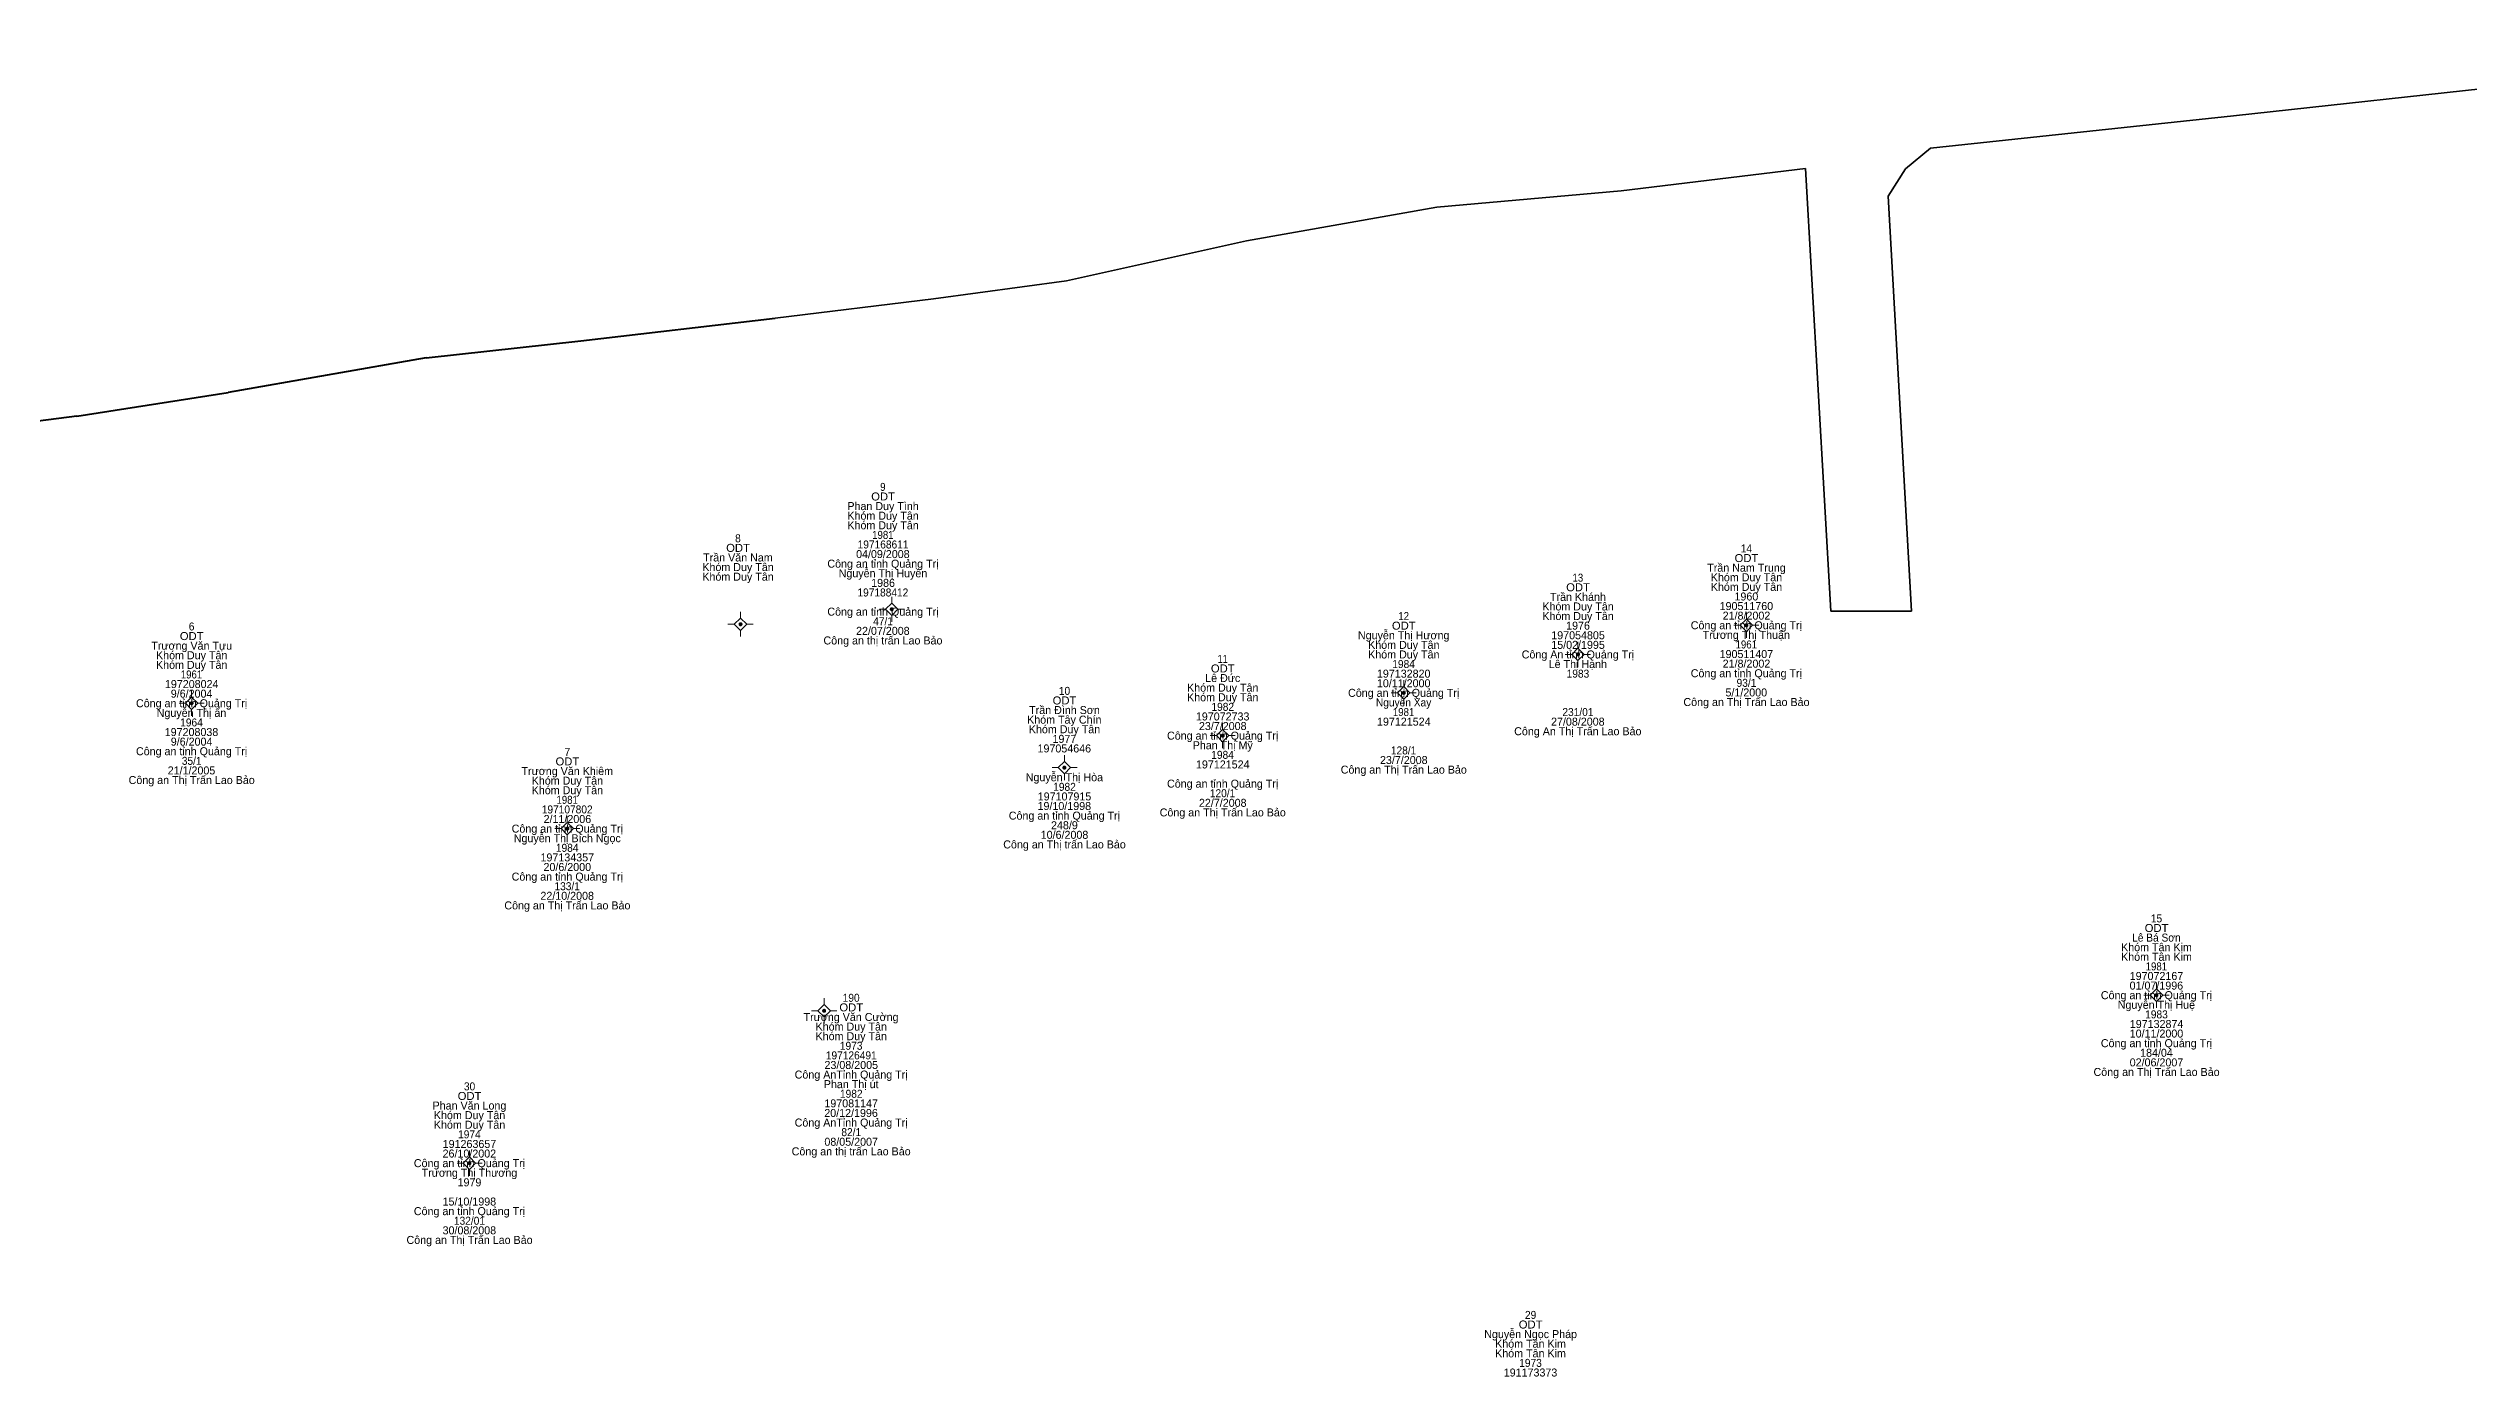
# Model space of a CAD drawing. Header units: metres. Extents: x 535914 to 536552, y 1836422 to 1837028.
# Drawn here: x 536138.5 to 536259.5, y 1836961.7 to 1837028.1 of the extents above; entities that cross this region are included whole.
import ezdxf
from ezdxf.enums import TextEntityAlignment as Align

# ---------------------------------------------------------------- set-up
doc = ezdxf.new("R2010")
doc.units = ezdxf.units.M
doc.header["$LTSCALE"] = 0.16
doc.linetypes.add('MEDIUM_DASHED', pattern=[4.5, 3, -1.5])
for name, color, linetype, lineweight in [('11', 7, 'MEDIUM_DASHED', 13), ('15', 7, 'Continuous', 13), ('54', 7, 'Continuous', 35)]:
    doc.layers.add(name, color=color, linetype=linetype, lineweight=lineweight)

msp = doc.modelspace()

# ---------------------------------------------------------------- hatches: boundary and pattern name
at = {"layer": '11'}
for points in [[(536173.1849, 1836999.34, 1), (536173.0349, 1836999.34, 1)], [(536180.7449, 1837000.09, 1), (536180.5949, 1837000.09, 1)], [(536223.4649, 1836999.29, 1), (536223.3149, 1836999.29, 1)], [(536215.0449, 1836997.83, 1), (536214.8949, 1836997.83, 1)], [(536145.7449, 1836995.39, 1), (536145.5949, 1836995.39, 1)], [(536206.3349, 1836995.91, 1), (536206.1849, 1836995.91, 1)], [(536197.2849, 1836993.77, 1), (536197.1349, 1836993.77, 1)], [(536189.3749, 1836992.17, 1), (536189.2249, 1836992.17, 1)], [(536164.5249, 1836989.12, 1), (536164.3749, 1836989.12, 1)], [(536177.3649, 1836980.01, 1), (536177.2149, 1836980.01, 1)], [(536243.9649, 1836980.79, 1), (536243.8149, 1836980.79, 1)], [(536159.6349, 1836972.39, 1), (536159.4849, 1836972.39, 1)]]:
    msp.add_hatch(color=256, dxfattribs=at).paths.add_polyline_path(points)

# ---------------------------------------------------------------- linework, layer by layer
for p, q in [((536180.67, 1837000.72), (536180.67, 1837000.4)), ((536172.8, 1836999.34), (536172.48, 1836999.34)), ((536173.11, 1836999.96), (536173.11, 1836999.65)), ((536173.74, 1836999.34), (536173.42, 1836999.34)), ((536180.36, 1837000.09), (536180.05, 1837000.09)), ((536180.67, 1836999.78), (536180.67, 1836999.46)), ((536181.3, 1837000.09), (536180.98, 1837000.09)), ((536223.08, 1836999.29), (536222.76, 1836999.29)), ((536223.39, 1836999.92), (536223.39, 1836999.6)), ((536224.02, 1836999.29), (536223.7, 1836999.29)), ((536173.11, 1836999.03), (536173.11, 1836998.72)), ((536214.66, 1836997.83), (536214.34, 1836997.83)), ((536214.97, 1836998.46), (536214.97, 1836998.14)), ((536215.6, 1836997.83), (536215.28, 1836997.83)), ((536223.39, 1836998.98), (536223.39, 1836998.66)), ((536214.97, 1836997.52), (536214.97, 1836997.2)), ((536145.67, 1836996.02), (536145.67, 1836995.7)), ((536205.95, 1836995.91), (536205.64, 1836995.91)), ((536206.26, 1836996.54), (536206.26, 1836996.22)), ((536206.26, 1836995.6), (536206.26, 1836995.28)), ((536206.88, 1836995.91), (536206.57, 1836995.91)), ((536145.36, 1836995.39), (536145.05, 1836995.39)), ((536145.67, 1836995.08), (536145.67, 1836994.76)), ((536146.3, 1836995.39), (536145.98, 1836995.39)), ((536197.21, 1836994.4), (536197.21, 1836994.08)), ((536196.9, 1836993.77), (536196.58, 1836993.77)), ((536197.21, 1836993.46), (536197.21, 1836993.14)), ((536197.84, 1836993.77), (536197.52, 1836993.77)), ((536188.99, 1836992.17), (536188.68, 1836992.17)), ((536189.3, 1836992.8), (536189.3, 1836992.48)), ((536189.3, 1836991.86), (536189.3, 1836991.54)), ((536189.93, 1836992.17), (536189.61, 1836992.17)), ((536164.45, 1836989.74), (536164.45, 1836989.43)), ((536164.14, 1836989.12), (536163.82, 1836989.12)), ((536164.45, 1836988.81), (536164.45, 1836988.5)), ((536165.07, 1836989.12), (536164.76, 1836989.12)), ((536243.89, 1836981.42), (536243.89, 1836981.1)), ((536176.98, 1836980.01), (536176.66, 1836980.01)), ((536177.29, 1836980.64), (536177.29, 1836980.32)), ((536177.29, 1836979.7), (536177.29, 1836979.38)), ((536177.92, 1836980.01), (536177.6, 1836980.01)), ((536243.58, 1836980.79), (536243.26, 1836980.79)), ((536243.89, 1836980.48), (536243.89, 1836980.16)), ((536244.52, 1836980.79), (536244.2, 1836980.79)), ((536159.56, 1836973.02), (536159.56, 1836972.7)), ((536159.25, 1836972.39), (536158.94, 1836972.39)), ((536159.56, 1836972.08), (536159.56, 1836971.76)), ((536160.19, 1836972.39), (536159.87, 1836972.39))]:
    msp.add_line(p, q, dxfattribs=at)
for points in [[(536180.67, 1837000.4), (536180.36, 1837000.09), (536180.67, 1836999.78), (536180.98, 1837000.09)], [(536173.11, 1836999.65), (536172.8, 1836999.34), (536173.11, 1836999.03), (536173.42, 1836999.34)], [(536223.39, 1836999.6), (536223.08, 1836999.29), (536223.39, 1836998.98), (536223.7, 1836999.29)], [(536214.97, 1836998.14), (536214.66, 1836997.83), (536214.97, 1836997.52), (536215.28, 1836997.83)], [(536145.67, 1836995.7), (536145.36, 1836995.39), (536145.67, 1836995.08), (536145.98, 1836995.39)], [(536206.26, 1836996.22), (536205.95, 1836995.91), (536206.26, 1836995.6), (536206.57, 1836995.91)], [(536197.21, 1836994.08), (536196.9, 1836993.77), (536197.21, 1836993.46), (536197.52, 1836993.77)], [(536189.3, 1836992.48), (536188.99, 1836992.17), (536189.3, 1836991.86), (536189.61, 1836992.17)], [(536164.45, 1836989.43), (536164.14, 1836989.12), (536164.45, 1836988.81), (536164.76, 1836989.12)], [(536243.89, 1836981.1), (536243.58, 1836980.79), (536243.89, 1836980.48), (536244.2, 1836980.79)], [(536177.29, 1836980.32), (536176.98, 1836980.01), (536177.29, 1836979.7), (536177.6, 1836980.01)], [(536159.56, 1836972.7), (536159.25, 1836972.39), (536159.56, 1836972.08), (536159.87, 1836972.39)]]:
    msp.add_lwpolyline(points, close=True, dxfattribs=at)
for centre in [(536173.1099, 1836999.34), (536180.6699, 1837000.09), (536223.3899, 1836999.29), (536214.9699, 1836997.83), (536145.6699, 1836995.39), (536206.2599, 1836995.91), (536197.2099, 1836993.77), (536189.2999, 1836992.17), (536164.4499, 1836989.12), (536177.2899, 1836980.01), (536243.8899, 1836980.79), (536159.5599, 1836972.39)]:
    msp.add_circle(centre, 0.075, dxfattribs=at)
at = {"layer": '54'}
for p, q in [((536278.65, 1837028.14), (536247.74, 1837024.77)), ((536207.92, 1837020.2), (536217.13, 1837021.02)), ((536198.41, 1837018.51), (536207.92, 1837020.2)), ((536189.4, 1837016.51), (536198.41, 1837018.51)), ((536182.75, 1837015.61), (536189.4, 1837016.51)), ((536174.84, 1837014.64), (536182.75, 1837015.61)), ((536227.61, 1837000), (536231.65, 1837000))]:
    msp.add_line(p, q, dxfattribs=at)
at = {"layer": '54', "lineweight": 40}
for p, q in [((536165.13, 1837013.52), (536174.84, 1837014.64)), ((536157.39, 1837012.66), (536147.5, 1837010.93)), ((536157.39, 1837012.66), (536165.13, 1837013.52)), ((536139.93, 1837009.74), (536147.5, 1837010.93))]:
    msp.add_line(p, q, dxfattribs=at)
at = {"layer": '54'}
for points in [[(536247.74, 1837024.77), (536232.59, 1837023.15), (536231.34, 1837022.11), (536230.48, 1837020.75), (536231.65, 1837000)], [(536217.13, 1837021.02), (536226.34, 1837022.13), (536227.61, 1837000)]]:
    msp.add_lwpolyline(points, dxfattribs=at)
at = {"layer": '54', "lineweight": 40}
msp.add_lwpolyline([(536139.93, 1837009.74), (536124.17, 1837007.71), (536116.02, 1837006.37)], dxfattribs=at)

# ---------------------------------------------------------------- texts
at = {"layer": '15'}
for s, width, p in [('9', 0.9, (536180.225, 1837006.01)), ('ODT', 1.05, (536180.235, 1837005.53)), ('1981', 0.9, (536180.225, 1837003.61)), ('ODT', 1.05, (536172.985, 1837002.96)), ('8', 0.95, (536172.98, 1837003.44)), ('197168611', 0.95, (536180.235, 1837003.13)), ('ODT', 1.05, (536223.395, 1837002.45)), ('14', 0.95, (536223.39, 1837002.93)), ('13', 0.9, (536214.965, 1837001.47)), ('197188412', 0.95, (536180.225, 1837000.73)), ('ODT', 1.05, (536214.975, 1837000.99)), ('6', 0.95, (536145.67, 1836999.03)), ('47/1', 0.95, (536180.235, 1836999.29)), ('ODT', 1.05, (536206.265, 1836999.07)), ('12', 0.9, (536206.26, 1836999.55)), ('ODT', 1.05, (536145.675, 1836998.55)), ('1961', 0.9, (536223.385, 1836998.13)), ('1961', 0.9, (536145.665, 1836996.63)), ('ODT', 1.05, (536197.215, 1836996.93)), ('11', 0.85, (536197.21, 1836997.41)), ('1984', 0.95, (536206.255, 1836997.15)), ('1983', 0.95, (536214.97, 1836996.67)), ('93/1', 0.95, (536223.395, 1836996.21)), ('ODT', 1.05, (536189.305, 1836995.33)), ('10', 0.95, (536189.305, 1836995.81)), ('1982', 0.95, (536197.215, 1836995.01)), ('Nguyễn Xay', 0.95, (536206.255, 1836995.23)), ('1964', 0.95, (536145.665, 1836994.23)), ('1981', 0.9, (536206.255, 1836994.75)), ('231/01', 0.95, (536214.97, 1836994.75)), ('1984', 0.95, (536197.205, 1836992.61)), ('128/1', 0.95, (536206.255, 1836992.83)), ('35/1', 0.95, (536145.675, 1836992.31)), ('ODT', 1.05, (536164.455, 1836992.28)), ('1981', 0.9, (536164.445, 1836990.36)), ('1982', 0.95, (536189.305, 1836991.01)), ('120/1', 0.95, (536197.205, 1836990.69)), ('197107802', 0.95, (536164.445, 1836989.88)), ('1984', 0.95, (536164.445, 1836987.96)), ('133/1', 0.95, (536164.445, 1836986.04)), ('15', 0.95, (536243.89, 1836984.43)), ('Lê Bá Sơn', 0.95, (536243.885, 1836983.47)), ('ODT', 1.05, (536243.895, 1836983.95)), ('1981', 0.9, (536243.885, 1836982.03)), ('ODT', 1.05, (536178.645, 1836979.98)), ('190', 0.95, (536178.64, 1836980.46)), ('1983', 0.95, (536243.89, 1836979.63)), ('197126491', 0.95, (536178.645, 1836977.58)), ('1973', 0.95, (536178.64, 1836978.06)), ('30', 0.95, (536159.565, 1836976.03)), ('1982', 0.95, (536178.645, 1836975.66)), ('ODT', 1.05, (536159.565, 1836975.55)), ('1974', 0.95, (536159.555, 1836973.63)), ('82/1', 0.95, (536178.645, 1836973.74)), ('132/01', 0.95, (536159.56, 1836969.31)), ('ODT', 1.05, (536212.605, 1836964.12)), ('29', 0.95, (536212.605, 1836964.6)), ('1973', 0.95, (536212.6, 1836962.2))]:
    msp.add_text(s, height=0.4, dxfattribs=dict(at, width=width)).set_placement(p, align=Align.CENTER)
for s, p in [('Phan Duy Tình', (536180.235, 1837005.05)), ('Khóm Duy Tân', (536180.235, 1837004.57)), ('Khóm Duy Tân', (536180.235, 1837004.09)), ('Trần Văn Nam', (536172.98, 1837002.48)), ('04/09/2008', (536180.225, 1837002.65)), ('Khóm Duy Tân', (536172.985, 1837002)), ('Khóm Duy Tân', (536172.985, 1837001.52)), ('Công an tỉnh Quảng Trị', (536180.23, 1837002.17)), ('Nguyễn Thị Huyền', (536180.23, 1837001.69)), ('1986', (536180.235, 1837001.21)), ('Trần Nam Trung', (536223.395, 1837001.97)), ('Khóm Duy Tân', (536223.395, 1837001.49)), ('Khóm Duy Tân', (536214.975, 1837000.03)), ('Trần Khánh', (536214.97, 1837000.51)), ('Khóm Duy Tân', (536223.395, 1837001.01)), ('190511760', (536223.39, 1837000.05)), ('1960', (536223.39, 1837000.53)), ('Công an tỉnh Quảng Trị', (536180.23, 1836999.77)), ('22/07/2008', (536180.225, 1836998.81)), ('Nguyễn Thị Hương', (536206.26, 1836998.59)), ('Khóm Duy Tân', (536214.975, 1836999.55)), ('1976', (536214.975, 1836999.07)), ('Công an tỉnh Quảng Trị', (536223.39, 1836999.09)), ('21/8/2002', (536223.395, 1836999.57)), ('Trương Văn Tựu', (536145.675, 1836998.07)), ('Khóm Duy Tân', (536145.675, 1836997.59)), ('Công an thị trấn Lao Bảo', (536180.23, 1836998.33)), ('Khóm Duy Tân', (536206.265, 1836998.11)), ('Khóm Duy Tân', (536206.265, 1836997.63)), ('Công An tỉnh Quảng Trị', (536214.97, 1836997.63)), ('197054805', (536214.975, 1836998.59)), ('15/02/1995', (536214.975, 1836998.11)), ('Trương Thị Thuận', (536223.385, 1836998.61)), ('190511407', (536223.39, 1836997.65)), ('Khóm Duy Tân', (536145.675, 1836997.11)), ('Lê Đức', (536197.215, 1836996.45)), ('197132820', (536206.26, 1836996.67)), ('Lê Thị Hạnh', (536214.965, 1836997.15)), ('Công an tỉnh Quảng Trị', (536223.39, 1836996.69)), ('21/8/2002', (536223.395, 1836997.17)), ('Công an tỉnh Quảng Trị', (536145.67, 1836995.19)), ('197208024', (536145.675, 1836996.15)), ('9/6/2004', (536145.67, 1836995.67)), ('Khóm Duy Tân', (536197.215, 1836995.97)), ('Khóm Duy Tân', (536197.215, 1836995.49)), ('Công an tỉnh Quảng Trị', (536206.26, 1836995.71)), ('10/11/2000', (536206.26, 1836996.19)), ('Công an Thị Trấn Lao Bảo', (536223.395, 1836995.25)), ('5/1/2000', (536223.385, 1836995.73)), ('Nguyễn Thị ẩn', (536145.665, 1836994.71)), ('Khóm Tây Chín', (536189.295, 1836994.37)), ('Trần Đình Sơn', (536189.305, 1836994.85)), ('Khóm Duy Tân', (536189.305, 1836993.89)), ('197072733', (536197.21, 1836994.53)), ('23/7/2008', (536197.215, 1836994.05)), ('197121524', (536206.265, 1836994.27)), ('Công An Thị Trấn Lao Bảo', (536214.965, 1836993.79)), ('27/08/2008', (536214.965, 1836994.27)), ('Công an tỉnh Quảng Trị', (536145.67, 1836992.79)), ('197208038', (536145.665, 1836993.75)), ('9/6/2004', (536145.67, 1836993.27)), ('7', (536164.455, 1836992.76)), ('197054646', (536189.295, 1836992.93)), ('1977', (536189.3, 1836993.41)), ('Công an tỉnh Quảng Trị', (536197.21, 1836993.57)), ('Phan Thị Mỹ', (536197.215, 1836993.09)), ('Công an Thị Trấn Lao Bảo', (536145.675, 1836991.35)), ('21/1/2005', (536145.665, 1836991.83)), ('Trương Văn Khiêm', (536164.45, 1836991.8)), ('Nguyễn Thị Hòa', (536189.3, 1836991.49)), ('197121524', (536197.215, 1836992.13)), ('Công an Thị Trấn Lao Bảo', (536206.265, 1836991.87)), ('23/7/2008', (536206.265, 1836992.35)), ('Khóm Duy Tân', (536164.455, 1836991.32)), ('Khóm Duy Tân', (536164.455, 1836990.84)), ('197107915', (536189.305, 1836990.53)), ('Công an tỉnh Quảng Trị', (536197.21, 1836991.17)), ('22/7/2008', (536197.215, 1836990.21)), ('Công an tỉnh Quảng Trị', (536164.45, 1836988.92)), ('2/11/2006', (536164.455, 1836989.4)), ('Công an tỉnh Quảng Trị', (536189.3, 1836989.57)), ('19/10/1998', (536189.295, 1836990.05)), ('248/9', (536189.3, 1836989.09)), ('Công an Thị Trấn Lao Bảo', (536197.215, 1836989.73)), ('Nguyễn Thị Bích Ngọc', (536164.45, 1836988.44)), ('Công an Thị trấn Lao Bảo', (536189.305, 1836988.13)), ('10/6/2008', (536189.305, 1836988.61)), ('Công an tỉnh Quảng Trị', (536164.45, 1836986.52)), ('197134357', (536164.45, 1836987.48)), ('20/6/2000', (536164.45, 1836987)), ('22/10/2008', (536164.445, 1836985.56)), ('Công an Thị Trấn Lao Bảo', (536164.455, 1836985.08)), ('Khóm Tân Kim', (536243.89, 1836982.99)), ('Khóm Tân Kim', (536243.89, 1836982.51)), ('Công an tỉnh Quảng Trị', (536243.89, 1836980.59)), ('01/07/1996', (536243.885, 1836981.07)), ('197072167', (536243.89, 1836981.55)), ('Trương Văn Cường', (536178.635, 1836979.5)), ('Nguyễn Thị Huệ', (536243.885, 1836980.11)), ('Khóm Duy Tân', (536178.645, 1836979.02)), ('Khóm Duy Tân', (536178.645, 1836978.54)), ('Công an tỉnh Quảng Trị', (536243.89, 1836978.19)), ('10/11/2000', (536243.89, 1836978.67)), ('197132874', (536243.895, 1836979.15)), ('23/08/2005', (536178.645, 1836977.1)), ('02/06/2007', (536243.89, 1836977.23)), ('184/04', (536243.89, 1836977.71)), ('Công AnTỉnh Quảng Trị', (536178.64, 1836976.62)), ('Phan Thị út', (536178.64, 1836976.14)), ('Công an Thị Trấn Lao Bảo', (536243.895, 1836976.75)), ('Phan Văn Long', (536159.56, 1836975.07)), ('Khóm Duy Tân', (536159.565, 1836974.59)), ('20/12/1996', (536178.635, 1836974.7)), ('197081147', (536178.64, 1836975.18)), ('Khóm Duy Tân', (536159.565, 1836974.11)), ('Công AnTỉnh Quảng Trị', (536178.64, 1836974.22)), ('08/05/2007', (536178.64, 1836973.26)), ('Công an tỉnh Quảng Trị', (536159.56, 1836972.19)), ('26/10/2002', (536159.555, 1836972.67)), ('191263657', (536159.56, 1836973.15)), ('Công an thị trấn Lao Bảo', (536178.64, 1836972.78)), ('Trương Thị Thương', (536159.56, 1836971.71)), ('1979', (536159.56, 1836971.23)), ('Công an tỉnh Quảng Trị', (536159.56, 1836969.79)), ('15/10/1998', (536159.555, 1836970.27)), ('Công an Thị Trấn Lao Bảo', (536159.565, 1836968.35)), ('30/08/2008', (536159.555, 1836968.83)), ('Nguyễn Ngọc Pháp', (536212.605, 1836963.64)), ('Khóm Tân Kim', (536212.6, 1836963.16)), ('Khóm Tân Kim', (536212.6, 1836962.68)), ('191173373', (536212.6, 1836961.72))]:
    msp.add_text(s, height=0.4, dxfattribs=at).set_placement(p, align=Align.CENTER)

doc.saveas('drawing.dxf')
